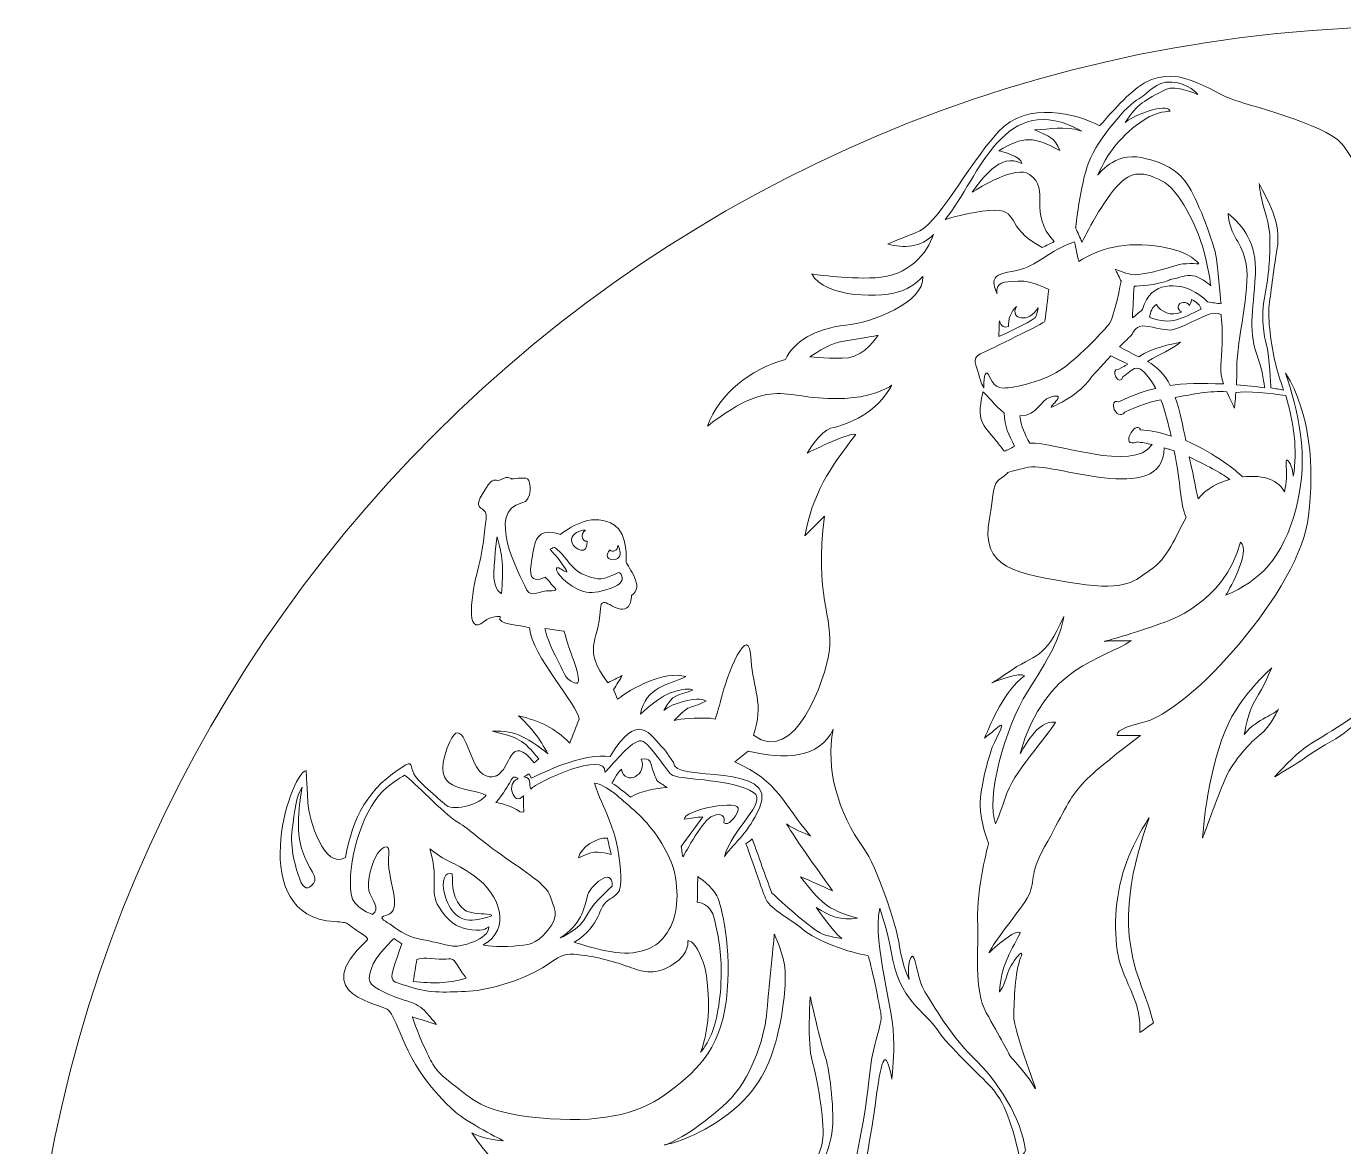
# Model space of a CAD drawing. Header units: inches. Extents: x 50 to 350, y -352 to -50.
# Drawn here: x 50 to 191.8, y -170.6 to -50 of the extents above; entities that cross this region are included whole.
import ezdxf

# ---------------------------------------------------------------- set-up
doc = ezdxf.new("R2010")
doc.units = ezdxf.units.IN
doc.header["$MEASUREMENT"] = 0
doc.layers.add('Layer 1', color=7, linetype='Continuous')

msp = doc.modelspace()

# ---------------------------------------------------------------- linework, layer by layer
at = {"layer": 'Layer 1', "lineweight": 0}
for points, knots in [([(350, -200), (350, -282.84), (282.84, -350), (200, -350), (117.16, -350), (50, -282.84), (50, -200), (50, -117.16), (117.16, -50), (200, -50), (282.84, -50), (350, -117.16), (350, -200)], [0, 0, 0, 0, 1, 1, 1, 2, 2, 2, 3, 3, 3, 4, 4, 4, 4]), ([(345.04, -188.67), (345.66, -186.95), (346.06, -185.32), (346.06, -185.32), (344.18, -186.62), (343.26, -189.2), (342.74, -190.92), (342.74, -190.92), (342.01, -187.46), (342.84, -185.65), (343.67, -183.83), (344.42, -181.5), (344.42, -181.5), (344.42, -181.5), (342.58, -182.94), (340.8, -185.12), (339.02, -187.29), (337.34, -189.46), (337.26, -192.67), (337.09, -199.1), (346.51, -199.65), (345.13, -204.91), (344.47, -207.46), (342.7, -212.94), (337.51, -215.02), (327.17, -219.16), (316.52, -217.71), (307.44, -211.11), (303.89, -208.53), (296.79, -202.89), (294.56, -200.25), (293.45, -198.94), (291.67, -197.26), (289.91, -195.57), (291.13, -198.65), (291.4, -203.94), (290.85, -205.55), (290.56, -202.58), (288.1, -193.46), (285.3, -190.76), (283.89, -188.92), (281.9, -187.75), (280.13, -186.67), (283, -186.97), (288.57, -184.72), (292.54, -184.45), (295.34, -184.26), (295.82, -183.71), (297.83, -184.68), (299.84, -185.64), (301.2, -188.04), (301.45, -188.83), (302.31, -190.64), (300.83, -191.71), (300.64, -189.49), (300.61, -189.09), (299.98, -188.91), (299.85, -189.29), (299.85, -189.29), (299.86, -190.51), (300.1, -191.3), (300.35, -192.09), (301.61, -193.58), (302.31, -192.39), (303, -191.2), (303.29, -189.62), (303.29, -189.62), (303.29, -189.62), (304.33, -190.47), (305, -190.59), (305.67, -190.71), (306.43, -190.86), (306.43, -190.86), (308.11, -190.82), (307.08, -193.77), (306.42, -191.96), (306.26, -191.52), (306.2, -193.15), (306.52, -193.43), (307.68, -194.44), (309.44, -192.84), (309.29, -191.09), (309.23, -190.36), (309.22, -190.06), (309.22, -190.06), (309.22, -190.06), (310.44, -189.75), (311.35, -188.53), (312.26, -187.31), (312.28, -186.31), (313.47, -186.7), (314.66, -187.09), (314.45, -187.42), (315.46, -189.28), (316.47, -191.13), (317.44, -192.46), (318.24, -195.26), (319.04, -198.06), (318.71, -199.67), (320.2, -199.75), (321.69, -199.84), (324.08, -196.28), (324.26, -193.9), (324.43, -191.61), (323.96, -189.03), (323.2, -187.06), (323.15, -186.93), (324.21, -187.55), (324.67, -185.68), (325.18, -183.65), (325.6, -181.34), (324.38, -180.57), (324.38, -180.57), (324.07, -176.93), (329.54, -173.98), (335.02, -171.03), (339.5, -168.77), (340.69, -168.25), (341.87, -167.73), (343.55, -166.92), (341.17, -166.64), (338.78, -166.36), (334.62, -167.62), (334.62, -167.62), (334.62, -167.62), (337.69, -165.85), (338.92, -165.34), (342.99, -163.67), (338.43, -162.94), (332.67, -165.41), (337.26, -163.22), (333.59, -162.78), (327.83, -165.98), (327.83, -165.98), (329.1, -164.28), (327.02, -165.21), (324.95, -166.14), (321.91, -168.13), (319.44, -169.79), (316.97, -171.45), (315.9, -173.02), (315.9, -173.02), (315.9, -173.02), (315.89, -171.65), (315.04, -172.08), (314.2, -172.51), (312.04, -176.6), (312.04, -176.6), (312.04, -176.6), (311.82, -175.57), (310.91, -176.48), (310, -177.4), (308.02, -180.34), (308.02, -180.34), (308.02, -180.34), (306.09, -177.77), (305.04, -173.74), (303.99, -169.7), (303.12, -167.59), (302.62, -162.98), (302.12, -158.36), (302.51, -152.95), (301.89, -152.84), (301.27, -152.74), (300.3, -152.84), (299.8, -154.4), (299.54, -155.22), (299.43, -155.98), (299.41, -156.04), (299.41, -156.04), (299.42, -155.75), (299.42, -155.75), (299.42, -155.75), (299.41, -157.29), (299.42, -158.43), (299.41, -157.25), (299.36, -155.58), (299.55, -153.63), (299.74, -151.68), (298.61, -149.09), (297.61, -149.97), (296.61, -150.86), (295.43, -151.94), (294.79, -153.75), (294.37, -154.92), (294.53, -155.59), (294.53, -155.59), (294.53, -155.59), (294.02, -153.67), (293.25, -154.78), (293.2, -154.85), (293.08, -155.25), (293.04, -155.32), (291.42, -151.31), (289.42, -147.82), (289.19, -145.07), (288.95, -142.04), (289.65, -136.29), (289.65, -136.29), (289.77, -135.95), (291.31, -133.46), (290.04, -132.18), (290.19, -131.75), (290.77, -129.55), (290.63, -128.83), (290.63, -128.83), (292.62, -130.53), (292.31, -129.34), (292.09, -128.49), (291.03, -126.07), (291.42, -124.27), (292.02, -124.45), (292.84, -125.26), (292.91, -126.3), (293.74, -123.16), (292.6, -122.4), (292.42, -120.25), (292.61, -120.43), (292.8, -120.62), (292.99, -120.81), (293.41, -118.68), (292.67, -117.25), (291.39, -115.81), (291.56, -115.34), (291.54, -115.52), (291.71, -115.06), (292.05, -115.16), (293.22, -115.05), (294.3, -116.45), (294.27, -115.12), (293.23, -114.12), (292.12, -113.98), (292.36, -112.92), (292.6, -111.87), (292.84, -110.82), (293.18, -112.39), (297.08, -112.36), (297.59, -108.54), (303, -105.14), (302.87, -98.29), (296.99, -96.64), (296.97, -96.45), (297.6, -94.31), (298.47, -92.38), (299.26, -90.64), (298.91, -89.66), (298.51, -89.14), (297.51, -87.79), (294.82, -85.1), (293.48, -84.25), (292.13, -83.39), (289.1, -81.31), (288.22, -80.53), (287.33, -79.76), (284.67, -78.46), (284.28, -77.98), (283.9, -77.49), (283.1, -76.98), (283.1, -76.98), (283.1, -76.98), (281.73, -79.22), (281.57, -80.2), (281.41, -81.17), (281.77, -83.1), (282.59, -83.15), (283.41, -83.2), (284.11, -82.67), (285.1, -82.67), (286.08, -82.68), (288.85, -83.92), (289.89, -84.66), (290.93, -85.39), (294.25, -87.91), (294.61, -88.81), (295.26, -90.45), (294.08, -93.1), (293.77, -94.68), (293.6, -94.76), (293.43, -94.85), (293.25, -94.93), (293.61, -93.7), (292.61, -91.25), (291.65, -90.47), (290.89, -90.2), (290.11, -91.58), (289.54, -92.42), (287.15, -95.93), (288.94, -95.86), (290.2, -97.2), (289, -98.12), (289.54, -97.81), (289.82, -98.61), (289.05, -99.89), (288.47, -102.29), (288.62, -103.88), (286.12, -105.94), (288.08, -109.3), (289.22, -109.45), (289.06, -110.46), (288.91, -111.47), (288.76, -112.48), (287.73, -112.29), (286.7, -112.1), (285.68, -111.9), (285.68, -111.9), (287.13, -111.29), (287.43, -110.92), (287.72, -110.56), (287.53, -110.78), (286.7, -110.91), (285.87, -111.04), (282.6, -110.42), (282.6, -110.42), (282.8, -109.93), (282.8, -109.93), (282.99, -109.44), (282.68, -109.54), (282.37, -109.63), (282.06, -109.72), (282.73, -108.59), (283.39, -107.45), (284.05, -106.31), (283.46, -106.61), (281.38, -107.41), (280.69, -107.6), (280.85, -107.42), (281.3, -106.66), (281.42, -106.37), (281.12, -107), (279.33, -107.21), (278.44, -107.27), (277.42, -104.73), (274.56, -102.48), (271.4, -102.24), (272.01, -103.08), (272.12, -103.2), (272.83, -104.43), (269.74, -102.66), (267.93, -102.57), (264.21, -101.93), (265.52, -102.66), (267.29, -103.56), (268.51, -104.49), (262.29, -103.4), (260.89, -105.51), (256.68, -108.55), (258.63, -108.22), (259.33, -108.04), (261.48, -108.05), (260.28, -108.68), (257.26, -110.62), (256.31, -111.58), (255.37, -111.6), (254, -111.76), (253.47, -111.94), (253.74, -112.09), (254, -112.23), (254.27, -112.37), (253.12, -112.86), (251.29, -114.21), (250.86, -115.48), (251.27, -115.16), (252.78, -114.33), (253.41, -114.24), (252.53, -115.17), (250.99, -117.33), (250.46, -118.21), (250.57, -118.27), (250.68, -118.32), (250.8, -118.38), (250.9, -119.04), (249.28, -120.95), (248.91, -121.64), (247.84, -121.33), (245.15, -121.13), (243.48, -120.92), (242.23, -120.77), (243.26, -122.01), (242.45, -122.23), (242.3, -122.27), (241.74, -119.94), (240.8, -118.76), (235.63, -112.2), (227.25, -111.3), (225.82, -110.41), (224.34, -109.49), (222.35, -104.12), (219.24, -104.18), (217.62, -104.2), (215.48, -103.92), (213.94, -107.52), (211.54, -113.18), (213.17, -116), (214.79, -119.71), (212.92, -121.38), (212.46, -128.04), (212.4, -129.83), (211.77, -129.23), (211.15, -128.64), (210.53, -128.04), (212.3, -112.75), (207.83, -111.19), (207.32, -107.96), (207.15, -106.86), (207.55, -92.94), (207.52, -90.42), (207.51, -88.71), (206.83, -86.33), (206.83, -86.33), (207.71, -87.28), (208.02, -87.41), (208.39, -88.75), (208.39, -88.75), (209.17, -87.19), (208.28, -85.37), (207.39, -83.55), (206.56, -81.87), (205.84, -79.99), (204.59, -76.76), (196.85, -71.1), (195.27, -68.54), (194.67, -67.57), (192.76, -63.93), (191.64, -62.64), (189.72, -60.46), (181.19, -58.4), (179.73, -57.82), (176.72, -56.62), (173.06, -53.3), (168.85, -57.25), (166.82, -59.17), (165.59, -60.72), (165.59, -60.72), (163.13, -59.44), (157.8, -57.92), (154.66, -61.37), (151.02, -65.36), (148.23, -71.39), (145.76, -72.24), (144.58, -72.65), (142.77, -73.46), (142.77, -73.46), (144.43, -73.88), (146.36, -73.84), (147.68, -72.41), (147.05, -74.38), (145.03, -76.93), (141.4, -77.08), (138.14, -77.21), (134.57, -76.66), (134.57, -76.66), (135.94, -79.27), (142.22, -79.31), (144.37, -78.45), (145.74, -77.9), (146.55, -76.93), (146.55, -76.93), (146.71, -79.79), (140.95, -81.92), (138.23, -82.19), (134.9, -82.52), (132.67, -83.96), (131.75, -85.86), (127.85, -87), (124.73, -89.46), (123.33, -93.05), (131.08, -87.12), (131.46, -90.64), (138.79, -90.01), (141.73, -89.75), (143.21, -88.62), (143.21, -88.62), (141.54, -91.71), (138.54, -92.82), (136.6, -93.28), (135.52, -93.54), (134.08, -95.95), (134.08, -95.95), (134.79, -95.58), (138.82, -93.65), (139.31, -93.96), (136.51, -97.53), (134.63, -100.44), (133.83, -104.85), (134.18, -104.49), (135.61, -103.1), (135.96, -102.74), (134.81, -111.35), (136.96, -113.45), (136.44, -117.37), (136.06, -120.2), (132.77, -129.75), (128.29, -126.32), (129.5, -123.05), (128.2, -121.19), (128.06, -118.28), (127.84, -113.56), (125.36, -120.1), (124.79, -122.5), (124.57, -123.4), (124.37, -124.07), (124.16, -124.59), (123.94, -124.53), (123.69, -124.48), (123.42, -124.48), (122.16, -124.47), (120.51, -124.51), (119.77, -124.75), (121.48, -122.86), (121.23, -123.64), (123.19, -122.65), (122.29, -122.04), (119.41, -122.94), (118.66, -123.65), (119.68, -121.77), (120.01, -122.15), (121.73, -121.48), (121.73, -121.48), (121.69, -121.16), (119.94, -121.57), (118.18, -121.98), (116.14, -124.06), (116.14, -124.06), (116.64, -121.11), (119.18, -120.9), (121.03, -120.02), (118.62, -119.32), (115.15, -121.31), (113.67, -122.44), (113.53, -122.09), (113.39, -121.75), (113.24, -121.41), (113.55, -120.91), (113.86, -120.41), (114.17, -119.91), (113.65, -120.17), (113.13, -120.42), (112.61, -120.68), (109.83, -116.82), (111.59, -116.62), (111.81, -112.72), (111.91, -110.92), (113.49, -113.35), (114.66, -112.61), (115.19, -112.28), (115.15, -111.3), (115.15, -111.3), (116.66, -110.3), (114.76, -108.27), (114.58, -107.67), (114.58, -107.67), (114.83, -104.62), (113.33, -103.7), (111.1, -102.31), (108.81, -103.73), (107.53, -104.7), (104.84, -103.86), (104.74, -105.53), (104.43, -107.37), (104.15, -108.99), (104.19, -110.08), (105.86, -109.3), (106.29, -109.68), (106.52, -110.11), (106.95, -110.5), (106.95, -110.5), (107.29, -110.82), (106.32, -110.78), (105.36, -110.73), (104.35, -111.57), (103.9, -110.7), (102.99, -108.94), (99.46, -102.15), (103.37, -101.32), (104.54, -101.07), (104.34, -98.94), (103.96, -98.73), (103.58, -98.51), (102.26, -98.74), (102.26, -98.74), (102.26, -98.74), (101.9, -98.37), (101.2, -98.76), (100.5, -99.16), (100.44, -98.42), (99.74, -99.38), (97.41, -102.61), (99.73, -101.35), (99.52, -102.91), (99.4, -103.78), (99.26, -106.03), (98.61, -108.53), (98.02, -110.79), (97.14, -115.97), (99.33, -114.05), (99.97, -113.49), (101.02, -113.55), (101.02, -113.55), (100.58, -114.5), (103.28, -114.39), (104.17, -114.78), (104.45, -117.76), (109.46, -123.19), (109.52, -124.6), (109.21, -125.47), (108.83, -126.3), (108.52, -127.18), (106.87, -125.51), (105.4, -124.82), (102.99, -124.25), (104.35, -125.42), (105.3, -126.77), (106.17, -128.32), (104.28, -126.87), (102.75, -125.69), (100.18, -125.9), (103.02, -126.61), (103.4, -126.73), (105.19, -128.88), (104.96, -129.04), (105.19, -128.88), (104.7, -129.3), (102, -126), (102.23, -129.96), (100.62, -130.69), (100.62, -130.69), (99.3, -131.29), (98.46, -129.72), (97.39, -127.73), (96.74, -123.88), (95.33, -127.68), (93.53, -132.53), (97.19, -131.78), (99.51, -132.77), (98.96, -133.72), (96.18, -134.51), (95.23, -133.9), (95.23, -133.9), (92.54, -131.6), (91.92, -130.79), (91.3, -129.98), (91.67, -129.06), (90.88, -129.52), (86.73, -131.94), (85.14, -135.27), (84.37, -139.5), (82.11, -140.86), (80.4, -135.45), (80.31, -133.53), (80.2, -131.33), (80.12, -130.11), (80.12, -130.11), (78.22, -130.76), (73.62, -145.78), (83.17, -146.4), (85, -146.52), (84.03, -146.42), (86.3, -147.81), (86.97, -148.23), (86.7, -148.39), (86.7, -148.39), (80.03, -154.45), (88.47, -155.19), (89.05, -155.98), (90.48, -157.93), (90.74, -161.97), (96.18, -166.89), (97.34, -167.93), (101.35, -170), (101.35, -170), (100.21, -169.88), (99.07, -169.7), (97.98, -169.15), (101.13, -174.23), (104.8, -174.38), (109.19, -177.36), (112.98, -179.93), (112.83, -185.33), (111.68, -186.03), (110.8, -186.56), (109.02, -187.21), (108.04, -187.89), (107.06, -188.57), (105.42, -189.89), (105.42, -189.89), (105.42, -189.89), (101, -190.92), (99.77, -191), (98.55, -191.08), (94.82, -191.07), (92.38, -191.79), (89.94, -192.52), (84.59, -194.4), (81.98, -195.75), (79.37, -197.1), (77.12, -197.61), (75.59, -198.14), (74.07, -198.66), (74.54, -197.51), (72.56, -198.46), (70.57, -199.41), (67.99, -201.17), (67.86, -202.13), (67.73, -203.08), (68.04, -203.2), (66.82, -204.5), (65.59, -205.79), (65.1, -207.02), (64, -209.22), (62.9, -211.42), (62.93, -213.61), (62.93, -213.61), (62.93, -213.61), (61.44, -215.68), (62.46, -216.54), (63.48, -217.41), (64.38, -217.93), (64.75, -218.79), (65.12, -219.65), (64.89, -223.83), (65.86, -224.44), (66.83, -225.06), (68.63, -225.54), (68.66, -226.51), (68.69, -227.49), (69.73, -231.83), (70.66, -232.2), (75.59, -234.16), (75.07, -235.94), (77, -236.2), (89.22, -237.83), (86.64, -240.39), (88.77, -240.84), (89.79, -241.06), (91.28, -243.85), (93.46, -245.11), (95.64, -246.37), (96.44, -247.61), (98.96, -248.76), (109.77, -253.67), (106.01, -252.25), (110.08, -260.68), (111.58, -263.78), (111.94, -265.24), (113.49, -268.25), (111.58, -271.67), (110.35, -272.16), (108.98, -274.61), (109, -273.82), (108.98, -273.05), (108.8, -272.38), (108.08, -269.74), (103.37, -269.91), (102.48, -267.32), (101.83, -265.39), (100.73, -265.35), (100.07, -263.95), (95.64, -254.68), (98.45, -256.95), (98.67, -255.44), (98.76, -254.88), (97.59, -255.38), (97.56, -255.39), (97.5, -255.41), (97.43, -253.73), (97.25, -254.28), (96.72, -255.92), (96.74, -255.15), (96.61, -254.3), (96.5, -253.53), (95.95, -255.71), (95.58, -255.31), (95.48, -255.2), (95.44, -255.03), (95.31, -254.95), (93.64, -253.83), (95.36, -256.1), (95.48, -256.3), (95.64, -256.59), (95.04, -257.12), (95.33, -257.29), (96.35, -257.93), (97.63, -264.19), (96.9, -263.95), (95.08, -263.33), (94.75, -261.71), (93.89, -259.76), (93.16, -258.12), (91.53, -256.73), (91.97, -256.14), (92.35, -255.62), (91.44, -256.42), (90.58, -255.9), (89.95, -255.51), (90.93, -255.07), (89.92, -254.88), (89.68, -254.83), (89.68, -255.73), (89.64, -256.01), (89.53, -256.67), (87.37, -258.63), (87.69, -259.24), (87.69, -259.24), (87.89, -259.35), (88.05, -259.31), (90.34, -258.75), (91.32, -255.71), (92.42, -262.94), (92.71, -264.84), (94.3, -266.25), (93.81, -267.93), (93.55, -268.82), (94.11, -269.02), (93.14, -268.94), (90.38, -268.72), (89.64, -267.29), (87.82, -266.13), (87.62, -266), (85.33, -266.18), (82.97, -264.26), (81.33, -262.93), (79.42, -261.34), (78.69, -259.93), (77.62, -260.05), (78.37, -257.88), (77.24, -259.43), (76.38, -260.61), (77.41, -259.77), (76.37, -260.42), (76.17, -260.55), (76.27, -260.92), (76.11, -261.16), (74.65, -263.37), (74.34, -263.57), (76.24, -262.9), (78.07, -262.26), (78.27, -261.81), (79.15, -263.67), (80.23, -265.97), (85.55, -270.25), (85.51, -270.38), (85.34, -270.89), (84.82, -272.02), (85.06, -272.33), (86.42, -274.08), (86.26, -276.04), (85.38, -278.32), (85.17, -278.88), (85.23, -279.82), (85.31, -280.81), (82.99, -281.67), (79.88, -283.36), (77.02, -283.46), (102.13, -320.23), (143.41, -345.39), (191.29, -348.17), (249.54, -351.56), (301.9, -320.93), (329.07, -273.53), (324.27, -270.63), (318.31, -267.59), (316.4, -266.88), (315.11, -266.4), (312.88, -265.32), (310.35, -264.04), (306.43, -261.33), (300.74, -257.28), (297.86, -254.87), (299.93, -249.46), (295.82, -246.5), (295.54, -239.71), (295.04, -227.84), (297.64, -217.9), (294.76, -207.24), (305.98, -215.05), (318.43, -221.59), (332.43, -218.86), (336.93, -217.98), (341.82, -215.68), (344.26, -212.82), (346.7, -209.97), (348.05, -206.32), (348.1, -203.64), (348.24, -196.56), (343.58, -192.76), (345.04, -188.67)], [0, 0, 0, 0, 1, 1, 1, 2, 2, 2, 3, 3, 3, 4, 4, 4, 5, 5, 5, 6, 6, 6, 7, 7, 7, 8, 8, 8, 9, 9, 9, 10, 10, 10, 11, 11, 11, 12, 12, 12, 13, 13, 13, 14, 14, 14, 15, 15, 15, 16, 16, 16, 17, 17, 17, 18, 18, 18, 19, 19, 19, 20, 20, 20, 21, 21, 21, 22, 22, 22, 23, 23, 23, 24, 24, 24, 25, 25, 25, 26, 26, 26, 27, 27, 27, 28, 28, 28, 29, 29, 29, 30, 30, 30, 31, 31, 31, 32, 32, 32, 33, 33, 33, 34, 34, 34, 35, 35, 35, 36, 36, 36, 37, 37, 37, 38, 38, 38, 39, 39, 39, 40, 40, 40, 41, 41, 41, 42, 42, 42, 43, 43, 43, 44, 44, 44, 45, 45, 45, 46, 46, 46, 47, 47, 47, 48, 48, 48, 49, 49, 49, 50, 50, 50, 51, 51, 51, 52, 52, 52, 53, 53, 53, 54, 54, 54, 55, 55, 55, 56, 56, 56, 57, 57, 57, 58, 58, 58, 59, 59, 59, 60, 60, 60, 61, 61, 61, 62, 62, 62, 63, 63, 63, 64, 64, 64, 65, 65, 65, 66, 66, 66, 67, 67, 67, 68, 68, 68, 69, 69, 69, 70, 70, 70, 71, 71, 71, 72, 72, 72, 73, 73, 73, 74, 74, 74, 75, 75, 75, 76, 76, 76, 77, 77, 77, 78, 78, 78, 79, 79, 79, 80, 80, 80, 81, 81, 81, 82, 82, 82, 83, 83, 83, 84, 84, 84, 85, 85, 85, 86, 86, 86, 87, 87, 87, 88, 88, 88, 89, 89, 89, 90, 90, 90, 91, 91, 91, 92, 92, 92, 93, 93, 93, 94, 94, 94, 95, 95, 95, 96, 96, 96, 97, 97, 97, 98, 98, 98, 99, 99, 99, 100, 100, 100, 101, 101, 101, 102, 102, 102, 103, 103, 103, 104, 104, 104, 105, 105, 105, 106, 106, 106, 107, 107, 107, 108, 108, 108, 109, 109, 109, 110, 110, 110, 111, 111, 111, 112, 112, 112, 113, 113, 113, 114, 114, 114, 115, 115, 115, 116, 116, 116, 117, 117, 117, 118, 118, 118, 119, 119, 119, 120, 120, 120, 121, 121, 121, 122, 122, 122, 123, 123, 123, 124, 124, 124, 125, 125, 125, 126, 126, 126, 127, 127, 127, 128, 128, 128, 129, 129, 129, 130, 130, 130, 131, 131, 131, 132, 132, 132, 133, 133, 133, 134, 134, 134, 135, 135, 135, 136, 136, 136, 137, 137, 137, 138, 138, 138, 139, 139, 139, 140, 140, 140, 141, 141, 141, 142, 142, 142, 143, 143, 143, 144, 144, 144, 145, 145, 145, 146, 146, 146, 147, 147, 147, 148, 148, 148, 149, 149, 149, 150, 150, 150, 151, 151, 151, 152, 152, 152, 153, 153, 153, 154, 154, 154, 155, 155, 155, 156, 156, 156, 157, 157, 157, 158, 158, 158, 159, 159, 159, 160, 160, 160, 161, 161, 161, 162, 162, 162, 163, 163, 163, 164, 164, 164, 165, 165, 165, 166, 166, 166, 167, 167, 167, 168, 168, 168, 169, 169, 169, 170, 170, 170, 171, 171, 171, 172, 172, 172, 173, 173, 173, 174, 174, 174, 175, 175, 175, 176, 176, 176, 177, 177, 177, 178, 178, 178, 179, 179, 179, 180, 180, 180, 181, 181, 181, 182, 182, 182, 183, 183, 183, 184, 184, 184, 185, 185, 185, 186, 186, 186, 187, 187, 187, 188, 188, 188, 189, 189, 189, 190, 190, 190, 191, 191, 191, 192, 192, 192, 193, 193, 193, 194, 194, 194, 195, 195, 195, 196, 196, 196, 197, 197, 197, 198, 198, 198, 199, 199, 199, 200, 200, 200, 201, 201, 201, 202, 202, 202, 203, 203, 203, 204, 204, 204, 205, 205, 205, 206, 206, 206, 207, 207, 207, 208, 208, 208, 209, 209, 209, 210, 210, 210, 211, 211, 211, 212, 212, 212, 213, 213, 213, 214, 214, 214, 215, 215, 215, 216, 216, 216, 217, 217, 217, 218, 218, 218, 219, 219, 219, 220, 220, 220, 221, 221, 221, 222, 222, 222, 223, 223, 223, 224, 224, 224, 225, 225, 225, 226, 226, 226, 227, 227, 227, 228, 228, 228, 229, 229, 229, 230, 230, 230, 231, 231, 231, 232, 232, 232, 233, 233, 233, 234, 234, 234, 235, 235, 235, 236, 236, 236, 237, 237, 237, 238, 238, 238, 239, 239, 239, 240, 240, 240, 241, 241, 241, 242, 242, 242, 243, 243, 243, 244, 244, 244, 245, 245, 245, 246, 246, 246, 247, 247, 247, 248, 248, 248, 249, 249, 249, 250, 250, 250, 251, 251, 251, 252, 252, 252, 253, 253, 253, 254, 254, 254, 255, 255, 255, 256, 256, 256, 257, 257, 257, 258, 258, 258, 259, 259, 259, 260, 260, 260, 261, 261, 261, 262, 262, 262, 263, 263, 263, 264, 264, 264, 265, 265, 265, 266, 266, 266, 267, 267, 267, 268, 268, 268, 269, 269, 269, 270, 270, 270, 271, 271, 271, 272, 272, 272, 273, 273, 273, 274, 274, 274, 275, 275, 275, 276, 276, 276, 277, 277, 277, 278, 278, 278, 279, 279, 279, 280, 280, 280, 281, 281, 281, 282, 282, 282, 283, 283, 283, 284, 284, 284, 285, 285, 285, 286, 286, 286, 287, 287, 287, 288, 288, 288, 289, 289, 289, 290, 290, 290, 291, 291, 291, 292, 292, 292, 293, 293, 293, 294, 294, 294, 295, 295, 295, 295]), ([(163.65, -61.27), (161.6, -60.67), (160.33, -61.07), (158.57, -61.16), (160.19, -61.86), (160.72, -61.95), (161.27, -63.38), (158.57, -61.86), (157.34, -61.79), (154.71, -63.4), (155.09, -63.5), (157.11, -63.99), (157.2, -64.78), (154.86, -63.46), (152.81, -66.61), (151.85, -67.87), (152.61, -67.36), (156.59, -64.92), (158.01, -65.94), (160.39, -67.64), (157.76, -70.05), (160.69, -73.18), (160.26, -73.39), (159.83, -73.6), (159.4, -73.81), (155.07, -71.57), (157.24, -69.58), (153.7, -69.82), (151.65, -69.95), (148.95, -70.8), (148.95, -70.8), (152.71, -66.08), (155.24, -56.65), (163.65, -61.27)], [0, 0, 0, 0, 1, 1, 1, 2, 2, 2, 3, 3, 3, 4, 4, 4, 5, 5, 5, 6, 6, 6, 7, 7, 7, 8, 8, 8, 9, 9, 9, 10, 10, 10, 11, 11, 11, 11]), ([(169.78, -57.79), (171, -57.15), (171.49, -55.92), (173.34, -56), (175.19, -56.09), (176.13, -57.33), (176.13, -57.33), (176.13, -57.33), (173.66, -56.3), (172.79, -56.76), (170.28, -58.05), (169.74, -58.25), (168.31, -60.35), (170.11, -59.03), (173.09, -58.39), (173.16, -59.13), (173.16, -59.13), (171.7, -59.18), (170.46, -59.99), (167.92, -61.64), (166.33, -63.75), (165.37, -66.03), (165.37, -66.03), (167.16, -63.51), (170.07, -64.14), (172.98, -64.77), (174.32, -65.68), (175.42, -67.69), (176.53, -69.7), (178.08, -73.87), (178.21, -75.34), (178.34, -76.82), (178.65, -79.88), (178.65, -79.88), (178.15, -79.79), (177.71, -79.78), (177.2, -79.68), (177.2, -79.68), (176.65, -79.02), (175.49, -78.43), (174.21, -77.78), (171.04, -77.24), (170.19, -80.5), (169.78, -80.88), (169.51, -81.03), (169.1, -81.4), (169.17, -80.04), (169.21, -79.33), (169.28, -77.96), (169.28, -77.96), (170.82, -78), (172.58, -77.51), (173.18, -77.34), (172.81, -77.29), (173.87, -77.12), (174.81, -76.83), (175.42, -76.68), (176.13, -77.01), (177.12, -77.47), (177.54, -77.93), (177.54, -77.93), (177.54, -77.93), (177.27, -75.71), (176.65, -73.68), (176.03, -71.66), (174.15, -67.52), (172.25, -66.62), (170.35, -65.72), (169.09, -65.39), (167.39, -67.27), (165.68, -69.15), (163.68, -73.25), (163.68, -73.25), (163.45, -72.73), (163.22, -72.22), (162.99, -71.7), (162.99, -71.7), (163.44, -67.15), (164.42, -64.61), (165.41, -62.07), (168.56, -58.44), (169.78, -57.79)], [0, 0, 0, 0, 1, 1, 1, 2, 2, 2, 3, 3, 3, 4, 4, 4, 5, 5, 5, 6, 6, 6, 7, 7, 7, 8, 8, 8, 9, 9, 9, 10, 10, 10, 11, 11, 11, 12, 12, 12, 13, 13, 13, 14, 14, 14, 15, 15, 15, 16, 16, 16, 17, 17, 17, 18, 18, 18, 19, 19, 19, 20, 20, 20, 21, 21, 21, 22, 22, 22, 23, 23, 23, 24, 24, 24, 25, 25, 25, 26, 26, 26, 27, 27, 27, 27]), ([(184.67, -74.05), (184.36, -75.74), (184.03, -78.53), (183.84, -80), (183.64, -81.47), (184.06, -84.39), (184.5, -86.27), (184.73, -87.26), (185.06, -88.2), (185.39, -89.16), (184.89, -89.08), (184.57, -89.01), (184, -88.93), (184.01, -88.56), (183.88, -85.63), (183.57, -84.45), (183.26, -83.27), (182.9, -81.29), (183.36, -79.01), (183.83, -76.72), (183.9, -74.96), (183.91, -73.06), (183.92, -71.16), (183.24, -69.61), (183.06, -68.82), (182.89, -68.03), (182.75, -66.92), (182.75, -66.92), (183.66, -68.82), (185.2, -71.1), (184.67, -74.05)], [0, 0, 0, 0, 1, 1, 1, 2, 2, 2, 3, 3, 3, 4, 4, 4, 5, 5, 5, 6, 6, 6, 7, 7, 7, 8, 8, 8, 9, 9, 9, 10, 10, 10, 10]), ([(182.34, -76.69), (182.1, -81.02), (181.49, -82.74), (182.69, -85.91), (183.09, -86.97), (183.28, -88.65), (183.38, -88.93), (182.29, -88.79), (181.49, -88.67), (180.3, -88.59), (180.33, -87.96), (180.36, -87.32), (180.35, -86.77), (180.32, -83.65), (181.85, -78.54), (181.35, -75.59), (180.93, -73.1), (179.58, -72.73), (179.41, -70.15), (181.01, -71.43), (182.52, -73.4), (182.34, -76.69)], [0, 0, 0, 0, 1, 1, 1, 2, 2, 2, 3, 3, 3, 4, 4, 4, 5, 5, 5, 6, 6, 6, 7, 7, 7, 7]), ([(159.69, -81.75), (159.82, -80.63), (159.97, -79.45), (160.09, -78.33), (158.62, -77.61), (157.51, -77.2), (155.33, -77.56), (154.26, -77.74), (154.53, -78.75), (154.53, -78.75), (154.53, -78.75), (154.07, -77.96), (154.23, -77.33), (154.4, -76.71), (155.14, -76.56), (156.64, -76.28), (158.75, -75.87), (160.21, -74.07), (162.87, -73.22), (163.02, -73.92), (163.17, -74.61), (163.32, -75.31), (165.56, -73.94), (168.14, -73.09), (172.27, -73.75), (175.52, -74.26), (176.24, -75.57), (176.24, -75.57), (176.24, -75.57), (174.6, -75.44), (173.83, -75.74), (173.06, -76.04), (169.79, -76.91), (169, -76.73), (168.22, -76.54), (167.26, -76.16), (167.26, -76.16), (167.41, -76.47), (167.75, -77.14), (167.89, -77.45), (167.89, -77.45), (167.14, -81.32), (166.64, -81.98), (166.15, -82.64), (163.51, -85.45), (161.63, -86.82), (159.75, -88.18), (156.41, -88.95), (155.19, -88.95), (153.98, -88.95), (153.83, -87.64), (153.47, -87.35), (153.1, -87.06), (153.1, -88.92), (153.1, -88.92), (153.1, -88.92), (152.76, -88.39), (152.56, -87.47), (152.36, -86.55), (151.71, -85.73), (152.71, -85.28), (153.71, -84.83), (159.67, -81.93), (159.69, -81.75)], [0, 0, 0, 0, 1, 1, 1, 2, 2, 2, 3, 3, 3, 4, 4, 4, 5, 5, 5, 6, 6, 6, 7, 7, 7, 8, 8, 8, 9, 9, 9, 10, 10, 10, 11, 11, 11, 12, 12, 12, 13, 13, 13, 14, 14, 14, 15, 15, 15, 16, 16, 16, 17, 17, 17, 18, 18, 18, 19, 19, 19, 20, 20, 20, 21, 21, 21, 21]), ([(194.29, -122.97), (196.13, -120.36), (195.87, -117.83), (196.29, -115.87), (197.17, -117.27), (196.57, -118.57), (196.36, -120.17), (198.57, -118.62), (198.22, -110.61), (198.28, -108.77), (199.04, -109.76), (199.01, -110.73), (199.01, -111.86), (199.01, -111.86), (199.72, -110.42), (199.69, -108.16), (199.66, -105.66), (199.74, -102.98), (198.93, -100.53), (198.12, -98.07), (196.31, -93.21), (196.31, -93.21), (196.2, -94.81), (196.03, -96.95), (196.54, -98.75), (196.54, -98.75), (195.27, -97.36), (195.19, -94.92), (194.99, -88.83), (194.52, -88.93), (195.07, -83.09), (195.29, -84.2), (195.52, -85.31), (195.75, -86.42), (195.75, -86.42), (198.06, -84.95), (198.14, -84.31), (198.44, -82.05), (199.87, -81.55), (195.03, -80.9), (194.85, -79.45), (194.66, -77.99), (194.48, -76.54), (194.48, -76.54), (196.61, -76.98), (197.84, -77.47), (199.07, -77.96), (200.22, -78.44), (199.97, -80.26), (199.73, -82.09), (199.98, -83.83), (199.41, -84.48), (198.84, -85.13), (195.91, -87.66), (195.91, -87.66), (195.91, -87.66), (195.74, -89.58), (196.72, -91.32), (197.47, -92.66), (204.64, -103.37), (201.21, -113.96), (203.01, -115.56), (204.23, -117.59), (203.83, -120.6), (204.41, -121.35), (210.89, -129.49), (211.29, -130.82), (211.33, -131.55), (211.37, -132.28), (211.4, -133.02), (211.4, -133.02), (207.88, -128.5), (206.77, -127.71), (205.66, -126.91), (204.67, -125.24), (204.67, -125.24), (204.33, -129.34), (202.5, -136.26), (201.81, -139.43), (201.81, -139.43), (202.02, -135.41), (202.19, -133.57), (202.35, -131.73), (203.44, -125.97), (203.25, -124.32), (203.07, -122.68), (202.48, -119.77), (201.94, -118.4), (201.39, -117.03), (199.89, -116.19), (199.89, -116.19), (199.89, -116.19), (199.63, -119.31), (196.98, -121.63), (194.32, -123.94), (192.71, -125.75), (190.61, -126.93), (188.51, -128.11), (187.25, -129.07), (187.25, -129.07), (186.31, -129.65), (185.37, -130.22), (184.43, -130.8), (184.43, -130.8), (186.51, -128.49), (187.77, -127.6), (189.02, -126.72), (193.19, -124.52), (194.29, -122.97)], [0, 0, 0, 0, 1, 1, 1, 2, 2, 2, 3, 3, 3, 4, 4, 4, 5, 5, 5, 6, 6, 6, 7, 7, 7, 8, 8, 8, 9, 9, 9, 10, 10, 10, 11, 11, 11, 12, 12, 12, 13, 13, 13, 14, 14, 14, 15, 15, 15, 16, 16, 16, 17, 17, 17, 18, 18, 18, 19, 19, 19, 20, 20, 20, 21, 21, 21, 22, 22, 22, 23, 23, 23, 24, 24, 24, 25, 25, 25, 26, 26, 26, 27, 27, 27, 28, 28, 28, 29, 29, 29, 30, 30, 30, 31, 31, 31, 32, 32, 32, 33, 33, 33, 34, 34, 34, 35, 35, 35, 36, 36, 36, 36]), ([(174.03, -80.17), (174.11, -79.6), (175.03, -79.59), (175.26, -80.07), (175.37, -79.88), (175.45, -79.66), (175.47, -79.41), (176.04, -79.68), (176.39, -80.02), (176.5, -80.44), (174.43, -81.43), (173.37, -82.22), (170.97, -81.36), (171.01, -80.7), (171.25, -80.24), (171.68, -79.96), (172.17, -80.71), (173.21, -81.3), (174.44, -80.75), (174.18, -80.66), (174, -80.42), (174.03, -80.17)], [0, 0, 0, 0, 1, 1, 1, 2, 2, 2, 3, 3, 3, 4, 4, 4, 5, 5, 5, 6, 6, 6, 7, 7, 7, 7]), ([(156.61, -80.16), (155.85, -81.57), (157.99, -81.98), (158.94, -80.31), (158.95, -80.67), (158.8, -80.98), (158.68, -81.34), (157.51, -82.12), (156.08, -82.8), (154.72, -83.39), (154.74, -82.82), (154.76, -82.26), (154.78, -81.7), (154.97, -82.31), (155.3, -82.52), (155.76, -82.31), (155.68, -81.66), (156.05, -80.65), (156.61, -80.16)], [0, 0, 0, 0, 1, 1, 1, 2, 2, 2, 3, 3, 3, 4, 4, 4, 5, 5, 5, 6, 6, 6, 6]), ([(178.91, -88.51), (176.62, -88.4), (174.47, -88.43), (173.18, -88.66), (172.59, -87.53), (171.75, -86.67), (170.74, -86.08), (172.14, -85.23), (173.31, -84.82), (174.29, -84.01), (173.21, -84.23), (171.35, -84.57), (169.78, -85.59), (169.13, -85.27), (168.34, -84.85), (167.73, -84.52), (168.49, -83.74), (169.07, -83.17), (169.07, -83.17), (169.07, -83.17), (169.36, -82.28), (170.17, -82.26), (170.98, -82.25), (172.38, -82.75), (173.24, -82.7), (174.09, -82.66), (176.85, -81.09), (177.51, -80.94), (178.18, -80.79), (178.65, -81.01), (178.65, -81.01), (178.65, -81.01), (178.82, -82.48), (178.76, -84.17), (178.69, -86.02), (178.4, -87.19), (178.91, -88.51)], [0, 0, 0, 0, 1, 1, 1, 2, 2, 2, 3, 3, 3, 4, 4, 4, 5, 5, 5, 6, 6, 6, 7, 7, 7, 8, 8, 8, 9, 9, 9, 10, 10, 10, 11, 11, 11, 12, 12, 12, 12]), ([(138.52, -85.68), (136.85, -85.83), (134.48, -85.6), (134.36, -85.59), (134.52, -85.51), (136.27, -84.23), (137.64, -83.97), (139.1, -83.7), (141.71, -83.28), (141.71, -83.28), (141.71, -83.28), (140.24, -85.52), (138.52, -85.68)], [0, 0, 0, 0, 1, 1, 1, 2, 2, 2, 3, 3, 3, 4, 4, 4, 4]), ([(168.1, -87.72), (169.16, -87.13), (169.59, -85.48), (171.63, -88.99), (170.24, -89.31), (169.57, -89.54), (167.64, -90.42), (166.41, -90.05), (167.34, -92.61), (168.28, -91.55), (170.07, -90.73), (170.61, -90.55), (172.17, -90.21), (172.62, -91.33), (172.98, -92.84), (173.26, -94.12), (171.67, -93.56), (171, -93.56), (169.98, -93.43), (169.45, -92.28), (167.6, -95.51), (169.64, -94.74), (170.07, -94.8), (170.62, -94.9), (171.24, -95.03), (169.14, -98.14), (160.78, -94.68), (158.06, -94.89), (157.5, -93.85), (157.14, -93.12), (156.99, -91.94), (159.02, -91.91), (159.03, -90.27), (160.29, -89.92), (162.45, -89.32), (159.56, -91.4), (160.56, -90.93), (160.89, -90.77), (161.22, -90.61), (161.55, -90.45), (161.55, -90.45), (163.51, -89.38), (164.36, -88.2), (164.78, -87.6), (165.71, -86.61), (166.79, -85.49), (167.29, -85.76), (167.96, -86.03), (168.6, -86.36), (168.25, -86.58), (168.14, -86.65), (167.65, -86.92), (166.54, -86.81), (167.69, -88.96), (168.1, -87.72)], [0, 0, 0, 0, 1, 1, 1, 2, 2, 2, 3, 3, 3, 4, 4, 4, 5, 5, 5, 6, 6, 6, 7, 7, 7, 8, 8, 8, 9, 9, 9, 10, 10, 10, 11, 11, 11, 12, 12, 12, 13, 13, 13, 14, 14, 14, 15, 15, 15, 16, 16, 16, 17, 17, 17, 18, 18, 18, 18]), ([(188.08, -102.72), (187.21, -110.53), (175.29, -123.91), (170.06, -125), (167.23, -125.6), (167.45, -126.36), (167.45, -126.36), (168.29, -126.36), (169.13, -126.36), (169.96, -126.37), (162.2, -132.3), (163.33, -131.61), (159.29, -139.03), (157.9, -141.6), (158.86, -142.29), (157.55, -144.22), (156.26, -146.12), (154.34, -148.37), (153.66, -149.77), (153.66, -149.77), (154.68, -148.77), (155.75, -148.03), (156.82, -147.28), (157.02, -147.63), (157.02, -147.63), (155.84, -149.95), (154.97, -151.1), (154.8, -153.97), (154.8, -153.97), (155.28, -153.39), (155.61, -152.14), (155.94, -150.88), (157.66, -148.85), (157.06, -150.31), (156.47, -151.76), (156.37, -154.91), (156.32, -156.52), (156.26, -158.22), (159.31, -165.76), (158.54, -164.18), (158.15, -163.4), (155.97, -160.92), (155.97, -160.92), (155.97, -160.92), (154.74, -158.66), (153.37, -156.21), (151.99, -153.76), (152.57, -149.38), (152.43, -146.21), (152.29, -143.03), (153.61, -137.95), (153.61, -137.95), (153.61, -137.95), (152.7, -135.64), (152.7, -133.86), (152.69, -132.08), (153.7, -128.17), (154.24, -127.11), (155.9, -123.88), (154.64, -125.61), (153.17, -126.64), (153.94, -124.87), (155.29, -121.59), (157.47, -119.93), (157.1, -119.45), (154.1, -120.61), (153.97, -120.68), (153.97, -120.68), (154.4, -120.49), (155.56, -119.67), (158.83, -117.37), (159.55, -118.37), (161.72, -113.53), (161.42, -115.74), (160.02, -118.17), (157.8, -121.67), (155.38, -125.48), (153.28, -133.18), (154.37, -135.87), (154.37, -135.87), (154.95, -134.57), (155.39, -133.09), (156.21, -130.33), (159.87, -126.64), (160.81, -124.92), (158.82, -124.63), (157.37, -127.88), (157, -128.28), (159.79, -118.62), (165.99, -118.29), (168.98, -116.12), (168.45, -116.24), (166.63, -116.1), (166.1, -116.22), (166.1, -116.22), (169.15, -115.41), (172.22, -114.28), (172.84, -114.06), (178.89, -112.22), (180.75, -105.55), (182, -106.4), (179.2, -111.21), (179.18, -111.25), (182.76, -109.7), (185.29, -107.44), (186.76, -101.73), (188.2, -96.13), (186.89, -91.34), (185.6, -87.33), (188.3, -91.74), (188.68, -97.39), (188.08, -102.72)], [0, 0, 0, 0, 1, 1, 1, 2, 2, 2, 3, 3, 3, 4, 4, 4, 5, 5, 5, 6, 6, 6, 7, 7, 7, 8, 8, 8, 9, 9, 9, 10, 10, 10, 11, 11, 11, 12, 12, 12, 13, 13, 13, 14, 14, 14, 15, 15, 15, 16, 16, 16, 17, 17, 17, 18, 18, 18, 19, 19, 19, 20, 20, 20, 21, 21, 21, 22, 22, 22, 23, 23, 23, 24, 24, 24, 25, 25, 25, 26, 26, 26, 27, 27, 27, 28, 28, 28, 29, 29, 29, 30, 30, 30, 31, 31, 31, 32, 32, 32, 33, 33, 33, 34, 34, 34, 35, 35, 35, 36, 36, 36, 37, 37, 37, 37]), ([(152.74, -91.95), (152.6, -90.88), (153.01, -89.36), (153.01, -89.36), (153.53, -89.71), (154.28, -90.86), (155.3, -91.63), (155.37, -93.16), (155.74, -93.93), (156.41, -95.19), (156.04, -95.47), (155.62, -95.61), (155.3, -95.74), (155, -95.33), (154.84, -95.13), (154.41, -94.59), (153.68, -93.69), (152.88, -93.02), (152.74, -91.95)], [0, 0, 0, 0, 1, 1, 1, 2, 2, 2, 3, 3, 3, 4, 4, 4, 5, 5, 5, 6, 6, 6, 6]), ([(180.1, -91.1), (180.1, -91.1), (180.17, -90.37), (180.24, -89.43), (181.33, -89.23), (184.09, -89.53), (185.61, -89.76), (186.5, -92.58), (186.89, -95.63), (186.43, -98.45), (186.43, -98.45), (186.36, -97.47), (185.99, -96.94), (185.32, -95.98), (185.98, -98.13), (185.49, -100.11), (184.57, -98.59), (182.81, -98.3), (180.97, -98.52), (180.16, -97.74), (178.25, -96.13), (174.85, -94.58), (174.54, -93.13), (174.2, -91.28), (173.71, -89.95), (175.63, -89.63), (177.43, -89.21), (179.26, -89.35), (179.66, -90.25), (180.1, -91.1), (180.1, -91.1)], [0, 0, 0, 0, 1, 1, 1, 2, 2, 2, 3, 3, 3, 4, 4, 4, 5, 5, 5, 6, 6, 6, 7, 7, 7, 8, 8, 8, 9, 9, 9, 10, 10, 10, 10]), ([(153.7, -102.99), (154.16, -100.46), (154.02, -99.63), (154.59, -98.98), (154.81, -98.73), (155.58, -98.23), (155.7, -98.05), (156.22, -97.87), (157.23, -97.65), (157.66, -97.51), (160.25, -96.72), (172.5, -101.95), (172.52, -95.37), (173.19, -95.59), (172.92, -95.5), (173.59, -95.72), (174.42, -99.58), (174.12, -100.87), (174.88, -102.89), (173.7, -104.93), (172.99, -107.26), (170.94, -108.6), (169.34, -109.64), (168.62, -110.83), (163.15, -109.99), (156.47, -108.95), (152.72, -108.37), (153.7, -102.99)], [0, 0, 0, 0, 1, 1, 1, 2, 2, 2, 3, 3, 3, 4, 4, 4, 5, 5, 5, 6, 6, 6, 7, 7, 7, 8, 8, 8, 9, 9, 9, 9]), ([(175.23, -96.37), (177.55, -97.49), (178.85, -98.24), (179.61, -98.78), (178.56, -99.06), (177, -99.77), (176.19, -100.89), (175.85, -99.44), (175.86, -99.26), (175.23, -96.37)], [0, 0, 0, 0, 1, 1, 1, 2, 2, 2, 3, 3, 3, 3]), ([(101.17, -111.07), (101.17, -111.07), (100.41, -110.73), (100.35, -109.35), (100.29, -107.96), (100.69, -104.95), (100.69, -104.95), (101.44, -107.45), (101.31, -108.65), (101.17, -111.07)], [0, 0, 0, 0, 1, 1, 1, 2, 2, 2, 3, 3, 3, 3]), ([(108.7, -105.2), (108.77, -104.66), (109.64, -104.2), (110.14, -104.26), (110.17, -104.27), (110.2, -104.28), (110.22, -104.29), (109.67, -104.49), (109.75, -105.55), (110.4, -105.45), (110.38, -105.65), (110.35, -105.84), (110.33, -105.99), (110.21, -106.89), (108.56, -106.2), (108.7, -105.2)], [0, 0, 0, 0, 1, 1, 1, 2, 2, 2, 3, 3, 3, 4, 4, 4, 5, 5, 5, 5]), ([(107.08, -108.35), (107.21, -107.89), (109.38, -110.09), (107.29, -107.33), (107.07, -106.99), (106.63, -106.65), (106.41, -106.31), (106.97, -106.02), (106.74, -105.95), (107.43, -106.57), (108.11, -107.19), (108.82, -108.53), (109.82, -108.95), (110.81, -109.37), (111.58, -109.71), (112.68, -109.29), (113.79, -108.87), (113.79, -108.59), (114.05, -109.03), (114.32, -109.47), (114.19, -110.1), (112.88, -110.53), (111.57, -110.96), (110.83, -111.07), (110.01, -110.84), (108.21, -110.33), (106.97, -108.76), (107.08, -108.35)], [0, 0, 0, 0, 1, 1, 1, 2, 2, 2, 3, 3, 3, 4, 4, 4, 5, 5, 5, 6, 6, 6, 7, 7, 7, 8, 8, 8, 9, 9, 9, 9]), ([(112.6, -106.72), (112.65, -106.62), (112.72, -106.49), (112.8, -106.36), (113.14, -106.74), (113.7, -106.39), (113.69, -105.89), (113.91, -106.21), (114.04, -106.77), (113.86, -107.09), (113.45, -107.79), (112.22, -107.37), (112.6, -106.72)], [0, 0, 0, 0, 1, 1, 1, 2, 2, 2, 3, 3, 3, 4, 4, 4, 4]), ([(108.98, -120.68), (107.84, -120.17), (107.93, -119.51), (107.02, -117.85), (106.11, -116.2), (105.84, -114.84), (105.84, -114.84), (106.74, -114.94), (107, -115.03), (107.9, -115.12), (107.9, -115.12), (108.18, -116.09), (108.52, -117.14), (108.87, -118.2), (110.13, -121.2), (108.98, -120.68)], [0, 0, 0, 0, 1, 1, 1, 2, 2, 2, 3, 3, 3, 4, 4, 4, 5, 5, 5, 5]), ([(184.83, -123.49), (184.83, -123.49), (184.01, -125.4), (182.75, -126.37), (181.49, -127.33), (179.75, -129.45), (179.04, -131.14), (178.33, -132.82), (176.66, -137.46), (176.65, -137.36), (176.91, -134.03), (177.83, -127.36), (180.26, -123.58), (181.89, -121.05), (184.1, -119.08), (184.1, -119.08), (184.1, -119.08), (183.19, -121.25), (182.38, -122.44), (181.58, -123.62), (181.15, -126.24), (181.15, -126.24), (182.64, -124.39), (184.49, -124.2), (184.83, -123.49)], [0, 0, 0, 0, 1, 1, 1, 2, 2, 2, 3, 3, 3, 4, 4, 4, 5, 5, 5, 6, 6, 6, 7, 7, 7, 8, 8, 8, 8]), ([(104.37, -130.97), (106.78, -129.81), (109.97, -128.33), (112.86, -128.63), (115.93, -123.61), (117.07, -126.18), (118.7, -127.88), (119.05, -128.25), (119.17, -128.55), (119.17, -128.55), (119.17, -128.55), (119.7, -129.25), (119.7, -129.25), (119.7, -129.25), (119.68, -129.26), (119.68, -129.26), (119.53, -131.49), (131.21, -129.18), (128.93, -134.17), (127.69, -136.89), (126.45, -137.7), (125.17, -139.37), (126.02, -136.4), (129.85, -133.55), (128.31, -132.51), (126.17, -131.06), (120.88, -131.15), (119.62, -130.67), (119.04, -130.44), (116.89, -126.7), (116.04, -126.92), (114.77, -127.24), (113.03, -129.69), (112.31, -130.3), (112.47, -127.9), (104.93, -131.36), (104.31, -132.14), (104.11, -131.57), (104.45, -130.93), (103.58, -130.81), (104.22, -130.44), (104.05, -130.35), (104.37, -130.97)], [0, 0, 0, 0, 1, 1, 1, 2, 2, 2, 3, 3, 3, 4, 4, 4, 5, 5, 5, 6, 6, 6, 7, 7, 7, 8, 8, 8, 9, 9, 9, 10, 10, 10, 11, 11, 11, 12, 12, 12, 13, 13, 13, 14, 14, 14, 14]), ([(127.74, -128.03), (131.54, -129.01), (135.45, -128.82), (136.87, -125.69), (136.06, -129.93), (137.36, -134.6), (140.18, -138.51), (141.51, -140.36), (143.64, -146.42), (144.04, -149.11), (144.36, -151.26), (145.07, -152.61), (145.07, -152.61), (145.07, -152.61), (144.78, -151.19), (145.26, -150.29), (145.74, -149.38), (145.88, -152.59), (146.75, -153.96), (147.62, -155.33), (149.66, -158.84), (151.88, -160.95), (154.61, -163.54), (157.13, -167.51), (157.6, -171.06), (157.4, -171.35), (157.21, -171.65), (157.01, -171.95), (156.35, -169.35), (155.69, -166.2), (153.95, -164.3), (152.64, -162.87), (149.22, -159.75), (148.17, -158.15), (146.74, -155.95), (143.94, -155), (143.13, -149.6), (142.85, -147.74), (141.89, -144.95), (141.89, -144.95), (141.1, -149.12), (143.47, -155.52), (143.41, -159.62), (143.39, -161.31), (143.2, -163.35), (143.2, -163.35), (142.53, -159.75), (142.07, -161.18), (141.56, -165.03), (140.71, -171.44), (139.36, -177.45), (138.11, -183.05), (136.55, -183.31), (135, -183.57), (133.44, -183.84), (136.33, -181.34), (134.33, -182.61), (135.54, -180.48), (136.12, -179.47), (137.59, -178.77), (137.59, -178.77), (138.81, -175.16), (140.4, -167.4), (140.83, -162.63), (141.09, -159.76), (142.2, -157.48), (142.03, -156.36), (141.9, -155.58), (140.93, -150.61), (140.61, -150.03), (138.68, -149.77), (135.19, -148.55), (133.51, -147.15), (132.38, -146.19), (130.29, -145.18), (129.65, -144.01), (129.43, -143.62), (127.76, -138.62), (127.49, -138.02), (127.72, -137.85), (127.94, -137.68), (128.17, -137.5), (128.87, -139.44), (129.56, -141.38), (130.26, -143.32), (130.34, -143.28), (134.65, -147.56), (136.16, -147.9), (136.57, -148), (137.24, -148.12), (137.81, -148.21), (137.67, -148.1), (137.53, -147.98), (137.4, -147.85), (136.34, -146.74), (135.05, -144.87), (135.05, -144.87), (136.53, -145.87), (137.67, -146.26), (139.51, -146.03), (136, -145.03), (135.56, -144.32), (133.38, -141.57), (134.53, -142.07), (135.68, -142.58), (136.82, -143.08), (135.72, -141.52), (132.75, -137.48), (131.87, -135.87), (132.56, -136.47), (133.76, -136.84), (134.45, -137.18), (131.49, -133.8), (131.09, -131.3), (126.29, -129.21), (126.77, -128.82), (127.25, -128.42), (127.74, -128.03)], [0, 0, 0, 0, 1, 1, 1, 2, 2, 2, 3, 3, 3, 4, 4, 4, 5, 5, 5, 6, 6, 6, 7, 7, 7, 8, 8, 8, 9, 9, 9, 10, 10, 10, 11, 11, 11, 12, 12, 12, 13, 13, 13, 14, 14, 14, 15, 15, 15, 16, 16, 16, 17, 17, 17, 18, 18, 18, 19, 19, 19, 20, 20, 20, 21, 21, 21, 22, 22, 22, 23, 23, 23, 24, 24, 24, 25, 25, 25, 26, 26, 26, 27, 27, 27, 28, 28, 28, 29, 29, 29, 30, 30, 30, 31, 31, 31, 32, 32, 32, 33, 33, 33, 34, 34, 34, 35, 35, 35, 36, 36, 36, 37, 37, 37, 38, 38, 38, 39, 39, 39, 39]), ([(116.19, -128.89), (117.26, -128.77), (117.21, -129.23), (117.35, -129.76), (117.49, -130.26), (117.92, -131.25), (117.92, -131.25), (118.28, -131.49), (118.64, -131.72), (119, -131.96), (117.79, -132.08), (116.26, -132.24), (115.06, -133.01), (114.51, -132.56), (113.73, -131.88), (113.04, -131.49), (113.05, -131.48), (113.62, -130.39), (114.07, -129.97), (114.5, -131.88), (116.97, -130.56), (116.19, -128.89)], [0, 0, 0, 0, 1, 1, 1, 2, 2, 2, 3, 3, 3, 4, 4, 4, 5, 5, 5, 6, 6, 6, 7, 7, 7, 7]), ([(102.95, -131.04), (101.6, -131.39), (102.47, -134.05), (103.52, -132.86), (103.53, -133.42), (103.55, -133.97), (103.56, -134.53), (103.56, -134.53), (103.44, -134.83), (102.78, -134.34), (102.12, -133.85), (100.54, -133.56), (100.54, -133.56), (102.39, -131.57), (102.1, -130.32), (102.95, -131.04)], [0, 0, 0, 0, 1, 1, 1, 2, 2, 2, 3, 3, 3, 4, 4, 4, 5, 5, 5, 5]), ([(80.92, -142.28), (80.34, -143.01), (79.86, -142.94), (79.45, -141.84), (79.03, -140.73), (78.36, -138.45), (78.62, -136.47), (78.89, -134.48), (79.01, -132.96), (79.71, -131.92), (79.71, -131.92), (78.84, -136.01), (79.64, -138.54), (80.44, -141.08), (81.51, -141.54), (80.92, -142.28)], [0, 0, 0, 0, 1, 1, 1, 2, 2, 2, 3, 3, 3, 4, 4, 4, 5, 5, 5, 5]), ([(88.72, -145.74), (90.81, -145.21), (88.68, -141.77), (89.03, -139.15), (89.18, -138.03), (88.43, -138.18), (87.83, -139.07), (87.22, -139.96), (86.62, -142.06), (86.89, -143.07), (87.16, -144.08), (88.17, -145.02), (87.28, -145.63), (87.28, -145.63), (85.18, -144.95), (84.97, -143.46), (84.53, -140.26), (86.03, -134.65), (88.4, -132.35), (89.42, -131.35), (90.73, -130.63), (90.73, -130.63), (91.83, -131.38), (94.74, -134.62), (96.45, -135.68), (97.95, -136.61), (98.57, -137.42), (101.16, -139.22), (103.75, -141.02), (106.07, -142.47), (106.4, -143.64), (106.73, -144.82), (107.59, -145.66), (106.15, -147.33), (104.71, -149), (104.17, -148.85), (102.44, -149.03), (100.72, -149.2), (99.18, -148.91), (99.18, -148.91), (102.32, -147.2), (100.99, -143.43), (98.26, -141.51), (95.57, -139.61), (95.78, -140.36), (93.46, -138.56), (94.55, -142.42), (93.18, -143.13), (94.69, -145.24), (95.79, -146.76), (96.71, -147.13), (97.98, -147.3), (99.25, -147.47), (99.8, -146.97), (99.8, -146.97), (99.89, -148.27), (96.68, -149.24), (95.73, -149.02), (94, -148.63), (93.37, -148.47), (92.11, -148.22), (90.85, -147.97), (89.9, -147.19), (89.16, -146.69), (88.42, -146.19), (87.88, -145.95), (88.72, -145.74)], [0, 0, 0, 0, 1, 1, 1, 2, 2, 2, 3, 3, 3, 4, 4, 4, 5, 5, 5, 6, 6, 6, 7, 7, 7, 8, 8, 8, 9, 9, 9, 10, 10, 10, 11, 11, 11, 12, 12, 12, 13, 13, 13, 14, 14, 14, 15, 15, 15, 16, 16, 16, 17, 17, 17, 18, 18, 18, 19, 19, 19, 20, 20, 20, 21, 21, 21, 22, 22, 22, 22]), ([(112.86, -143.95), (113.47, -143.63), (113.84, -143.1), (113.84, -143.1), (113.84, -143.1), (114.18, -142.33), (113.91, -140.11), (113.37, -135.69), (112.12, -134.44), (111.17, -131.49), (112.52, -131.67), (113.99, -133.16), (115.44, -134.4), (116.89, -135.65), (118.58, -137.82), (119.43, -139.96), (120.28, -142.09), (120.28, -145.17), (119.4, -146.91), (118.52, -148.66), (117.36, -149.47), (115.29, -149.76), (113.23, -150.06), (109, -148.62), (109, -148.62), (112.03, -146.79), (111.41, -144.72), (112.86, -143.95)], [0, 0, 0, 0, 1, 1, 1, 2, 2, 2, 3, 3, 3, 4, 4, 4, 5, 5, 5, 6, 6, 6, 7, 7, 7, 8, 8, 8, 9, 9, 9, 9]), ([(123.69, -135.12), (122.62, -135.83), (120.7, -139.44), (120.7, -139.44), (120.51, -138.97), (120.69, -138.79), (120.5, -138.32), (121.3, -137.25), (122.06, -136.18), (122.85, -135.1), (122.19, -135.19), (121.53, -135.28), (120.87, -135.37), (120.63, -134.43), (127.11, -133.11), (126.65, -134.35), (126.4, -135.24), (125.51, -136.13), (125.11, -135.75), (125.11, -135.75), (125.52, -134.29), (123.69, -135.12)], [0, 0, 0, 0, 1, 1, 1, 2, 2, 2, 3, 3, 3, 4, 4, 4, 5, 5, 5, 6, 6, 6, 7, 7, 7, 7]), ([(169.85, -152.74), (170.53, -154.59), (171.05, -156.02), (171.38, -157.31), (170.89, -157.64), (170.4, -157.98), (169.92, -158.33), (169.93, -155.54), (169.31, -154.87), (167.99, -151.52), (167.08, -149.21), (167.06, -145.16), (167.91, -141.79), (168.76, -138.43), (170.89, -135.23), (170.89, -135.23), (169.23, -140.19), (167.46, -146.21), (169.85, -152.74)], [0, 0, 0, 0, 1, 1, 1, 2, 2, 2, 3, 3, 3, 4, 4, 4, 5, 5, 5, 6, 6, 6, 6]), ([(109.46, -139.52), (109.69, -138.4), (111.47, -137.28), (112.57, -137.42), (112.71, -138.01), (112.84, -138.59), (112.98, -139.18), (111.45, -138.73), (110.88, -138.87), (109.46, -139.52)], [0, 0, 0, 0, 1, 1, 1, 2, 2, 2, 3, 3, 3, 3]), ([(110.47, -143.46), (110.66, -142.71), (113.13, -140.29), (113.09, -142.59), (113.09, -142.59), (111, -144.34), (110.32, -145.78), (109.64, -147.23), (107.5, -148.16), (107.5, -148.16), (109.72, -146.67), (110.04, -145.16), (110.47, -143.46)], [0, 0, 0, 0, 1, 1, 1, 2, 2, 2, 3, 3, 3, 4, 4, 4, 4]), ([(105.24, -167.53), (98.93, -166.93), (97.92, -165.42), (95.86, -163.85), (93.8, -162.28), (93.72, -161.7), (92.89, -159.97), (92.07, -158.25), (91.56, -156.64), (91.56, -156.64), (92.41, -156.92), (93.26, -157.19), (94.12, -157.47), (94.12, -157.47), (94.2, -157.48), (93.07, -156.19), (91.95, -154.91), (90.79, -155.08), (88.66, -154.07), (86.53, -153.06), (86.82, -152.69), (87.15, -151.44), (87.48, -150.19), (89.6, -148.21), (89.6, -148.21), (89.87, -148.4), (90.14, -148.6), (90.42, -148.8), (88.87, -153.31), (88.87, -152.6), (91.41, -153.46), (93.35, -154.13), (95.47, -154), (97.67, -153.89), (99.87, -153.78), (103.92, -152.54), (105.97, -151.11), (108.02, -149.69), (108.33, -149.81), (110.08, -150.04), (111.83, -150.27), (113.85, -150.87), (115.16, -151.37), (116.47, -151.86), (117.8, -152.2), (119.66, -150.99), (121.52, -149.78), (121.22, -148.45), (121.22, -148.45), (121.22, -148.45), (121.87, -148.37), (122.49, -149.83), (123.1, -151.29), (123.3, -151.64), (123.44, -154.81), (123.59, -157.99), (122.61, -160.45), (122.61, -160.45), (122.61, -160.45), (122.88, -160.24), (123.53, -159.03), (124.18, -157.83), (124.75, -155.31), (124.82, -152.41), (124.88, -149.5), (124.51, -148), (124.11, -146.16), (123.71, -144.33), (122.25, -144.3), (122.25, -144.3), (122.27, -143.38), (122.28, -142.47), (122.3, -141.55), (122.3, -141.55), (123.93, -142.66), (124.37, -143.61), (124.81, -144.56), (126.04, -149.33), (125.38, -154.83), (124.73, -160.33), (121.81, -162.85), (118.77, -165.04), (115.72, -167.22), (111.56, -168.12), (105.24, -167.53)], [0, 0, 0, 0, 1, 1, 1, 2, 2, 2, 3, 3, 3, 4, 4, 4, 5, 5, 5, 6, 6, 6, 7, 7, 7, 8, 8, 8, 9, 9, 9, 10, 10, 10, 11, 11, 11, 12, 12, 12, 13, 13, 13, 14, 14, 14, 15, 15, 15, 16, 16, 16, 17, 17, 17, 18, 18, 18, 19, 19, 19, 20, 20, 20, 21, 21, 21, 22, 22, 22, 23, 23, 23, 24, 24, 24, 25, 25, 25, 26, 26, 26, 27, 27, 27, 28, 28, 28, 28]), ([(98.66, -146.16), (96.8, -146.56), (95.72, -145.56), (95.13, -143.76), (94.5, -141.82), (95.22, -140.96), (95.87, -141.27), (95.88, -142.51), (95.82, -144.04), (97.21, -145.17), (97.96, -145.78), (102.33, -145.38), (98.66, -146.16)], [0, 0, 0, 0, 1, 1, 1, 2, 2, 2, 3, 3, 3, 4, 4, 4, 4]), ([(124.98, -167.56), (121.5, -170.01), (118.69, -170.45), (118.69, -170.45), (119.78, -170.19), (122.86, -168.33), (125.46, -165.85), (128.05, -163.36), (129.44, -159.01), (129.69, -156.54), (129.94, -154.06), (130.54, -147.75), (130.54, -147.75), (130.54, -147.75), (131.61, -149.99), (131.71, -151.71), (131.8, -153.42), (131.49, -156.37), (130.69, -159.34), (129.89, -162.31), (128.47, -165.11), (124.98, -167.56)], [0, 0, 0, 0, 1, 1, 1, 2, 2, 2, 3, 3, 3, 4, 4, 4, 5, 5, 5, 6, 6, 6, 7, 7, 7, 7]), ([(97.37, -152.48), (95.12, -153.11), (93.87, -153.06), (91.66, -152.85), (91.79, -152.06), (91.92, -151.27), (92.05, -150.47), (92.05, -150.47), (92.65, -150.23), (94, -150.41), (95.36, -150.59), (95.83, -150.09), (96.22, -150.79), (96.61, -151.49), (97.37, -152.48), (97.37, -152.48)], [0, 0, 0, 0, 1, 1, 1, 2, 2, 2, 3, 3, 3, 4, 4, 4, 5, 5, 5, 5]), ([(132.53, -179.58), (132.53, -179.58), (132.82, -181.07), (132.42, -181.66), (132.01, -182.26), (130.83, -183.88), (130.83, -183.88), (130.1, -184.03), (129.38, -184.17), (128.66, -184.32), (128.66, -184.32), (128.49, -181.38), (128.59, -180.59), (128.88, -178.41), (135.57, -173.66), (135.78, -169.73), (135.9, -167.64), (135.19, -163.26), (134.63, -161.4), (134.06, -159.55), (134.41, -154.49), (134.41, -154.49), (134.41, -154.49), (135.53, -159.5), (136.05, -161.03), (136.58, -162.55), (137.01, -167.22), (136.79, -168.89), (136.56, -170.56), (135.33, -174.36), (133.47, -176.14), (131.62, -177.92), (129.71, -180.09), (129.71, -180.09), (130.65, -179.92), (131.59, -179.75), (132.53, -179.58)], [0, 0, 0, 0, 1, 1, 1, 2, 2, 2, 3, 3, 3, 4, 4, 4, 5, 5, 5, 6, 6, 6, 7, 7, 7, 8, 8, 8, 9, 9, 9, 10, 10, 10, 11, 11, 11, 12, 12, 12, 12])]:
    msp.add_open_spline(points, degree=3, knots=knots, dxfattribs=at)

doc.saveas('drawing.dxf')
